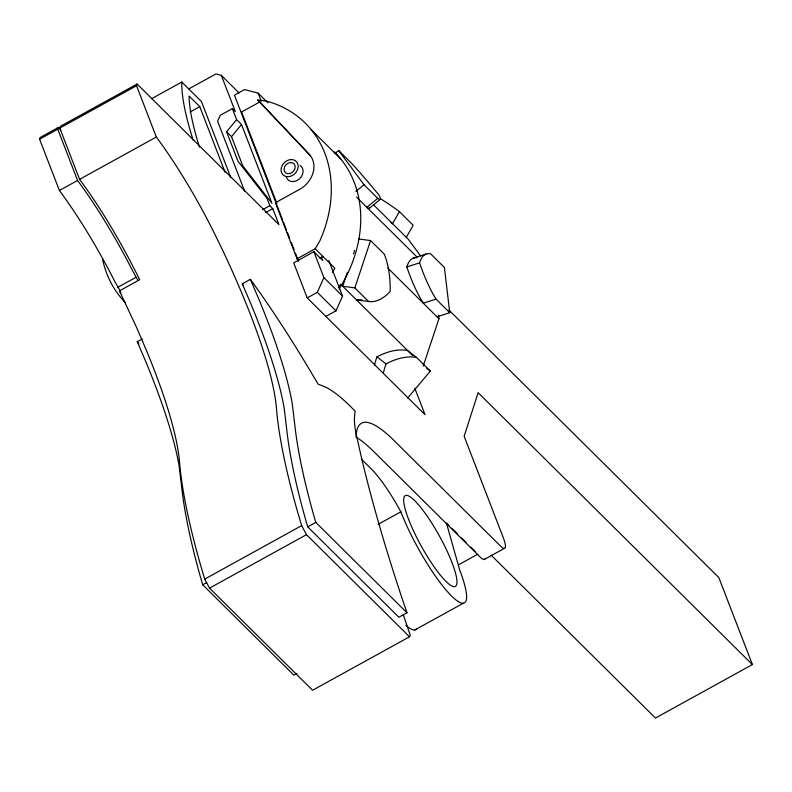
<?xml version="1.0" encoding="UTF-8"?>
<svg xmlns="http://www.w3.org/2000/svg" width="792" height="792" viewBox="0 0 792 792"><rect width="100%" height="100%" fill="white"/><g stroke="black" fill="none" stroke-linecap="round" stroke-linejoin="round"><path stroke-width="1.19" d="M120.453 291.436L115.018 281.942A144.599 28.967 61.1 0 0 59.39 190.496L39.6 139.214L40.154 137.491L58.331 127.472L60.954 130.066M137.947 280.398L133.195 271.913A144.599 28.967 61.1 0 0 77.566 180.467L57.776 129.185L58.331 127.472M403.366 614.958L410.305 635.372L409.504 636.798L312.553 690.258L209.534 588.139L204.722 579.091L200.802 565.904A640.431 128.294 61.1 0 1 180.071 468.171L179.507 461.667A268.379 53.767 61.1 0 0 146.619 350.886L136.57 327.442L119.453 290.872L139.649 279.725A144.599 28.967 61.1 0 0 79.586 179.348L59.796 128.066L60.35 126.354L137.095 84.021L278.952 224.651L272.765 208.623L269.825 205.712L266.993 198.386L237.917 161.113L226.611 131.809L236.61 119.632L232.363 108.643L220.245 115.325L217.622 121.216L244.649 191.268M409.504 636.798L306.474 534.669L301.663 525.621L297.752 512.444A640.431 128.294 61.1 0 1 277.012 414.711L276.448 408.197A268.379 53.767 61.1 0 0 222.413 249.757L216.394 237.402A144.599 28.967 61.1 0 0 156.331 137.026L136.541 85.744L137.095 84.021M347.332 272.408L342.728 286.258L354.846 287.882L368.587 301.514A68.864 34.482 -82.4 0 0 390.189 291.476A68.864 34.482 -82.4 0 0 384.308 254.192L370.567 240.57L358.449 238.946M353.46 253.945L354.618 250.48M354.846 287.882L370.567 240.57M423.225 366.062L438.946 318.74L438.52 315.077M307.217 297.911L317.315 292.337L323.878 277.606L313.889 251.708L293.693 262.845L307.217 297.911L425.017 414.681L414.8 388.209M325.868 316.394L335.966 310.83L342.53 296.099L328.779 260.449M380.685 198.832A68.864 12.91 29.5 0 1 399.406 211.632L392.575 223.7A68.864 12.91 29.5 0 0 390.981 222.512M406.326 237.333L413.157 225.255L399.406 211.632M297.02 258.786L315.196 248.767L319.889 240.778A127.086 102.871 -45.3 0 0 265.934 100.95L257.806 100.03L310.236 155.559A23.542 19.058 -45.3 0 1 299.623 189.367L275.388 202.732L297.02 258.786L298.762 260.518M332.343 272.478L334.828 268.231L315.196 248.767M241.51 124.492L271.903 203.247L242.827 165.974L231.511 136.669L241.51 124.492L236.61 119.632M338.412 287.11L340.758 284.318L412.672 355.598M407.632 398.099L430.343 371.111L416.592 357.489L407.514 350.49A68.864 40.234 -52.4 0 0 376.942 356.875A68.864 40.234 -52.4 0 0 374.527 365.013M335.036 153.5L338.659 150.52L352.4 164.142A68.864 4.99 50.5 0 1 378.814 194.872A68.864 4.99 50.5 0 1 377.735 198.356L366.864 207.316A68.864 4.99 50.5 0 0 369.448 207.237M355.836 191.456L363.993 184.734L377.735 198.356M369.359 208.336L380.229 199.376M39.6 139.214L57.776 129.185M59.796 128.066L136.541 85.744M151.638 98.683L181.784 82.051L201.435 101.505L230.68 177.299M188.971 88.813L215.899 73.953L221.354 75.389L239.164 93.04M190.09 112.009L199.782 106.663L225.067 172.21M59.39 190.496L77.566 180.467M79.586 179.348L156.331 137.026M310.513 155.707L259.766 101.97L241.59 111.999L276.913 203.534M117.711 287.357L135.887 277.329M262.756 209.603L269.825 205.712M265.696 212.523L272.765 208.623M296.901 673.487L293.872 675.15L202.702 584.783L201.752 581.576A621.591 124.522 61.1 0 1 181.625 486.724L179.091 465.617A287.239 57.539 61.1 0 0 145.896 361.855L137.263 341.718L142.312 338.927M242.283 283.793L250.361 279.338L252.707 282.546A293.099 58.717 61.1 0 1 305.207 362.479L318.166 384.16L324.948 386.833A212.82 42.629 61.1 0 1 352.994 408.989L355.222 411.325C352.638 423.7 356.865 436.095 359.291 448.123A1061.884 212.721 61.1 0 0 402.861 600.683L406.969 612.78L398.891 617.235L307.722 526.858L306.771 523.651A621.591 124.522 61.1 0 1 286.645 428.799L284.11 407.702A287.239 57.539 61.1 0 0 250.915 303.93L242.283 283.793L243.451 285.397M319.839 258.321L323.057 256.549M204.722 579.091L301.663 525.621M202.702 584.783L206.742 582.556M307.722 526.858L315.8 522.403L406.969 612.78M209.534 588.139L306.474 534.669M378.23 524.284L400.851 511.81A70.627 14.147 61.1 0 0 451.509 595.95A70.627 14.147 61.1 0 0 459.756 570.2L446.411 523.037L449.024 525.631M458.429 564.874L477.823 554.182M484.169 559.518L504.365 548.371M414.919 629.917L463.389 603.187M449.034 310.137L718.839 577.596L752.4 664.577L655.459 718.047L491.109 555.133M413.256 258.172L426.007 254.093M449.747 312.721L435.996 299.099L423.245 303.168A68.864 21.909 72.3 0 1 406.831 266.924L419.592 262.855A68.864 21.909 72.3 0 1 430.67 253.856L444.411 267.478L449.747 312.721L436.986 316.8M368.587 301.514L356.469 299.881A68.864 34.482 -82.4 0 0 361.865 299.782M267.973 102.891L258.162 93.159L244.53 89.565L234.432 95.139L282.497 219.701M426.71 368.31L430.343 371.111M376.942 356.875L386.021 363.875A68.864 40.234 -52.4 0 1 416.592 357.489M199.782 106.663L189.07 96.06L189.09 98.02A221.285 44.332 61.1 0 0 199.515 147.253M311.256 129.71L340.699 158.905M373.547 204.841L408.286 239.273L420.592 255.895M356.558 197.099L417.047 257.063M257.806 100.03L259.766 101.97M232.363 108.643L235.313 111.553L221.354 75.389M387.773 268.003L438.946 318.74M226.611 131.809L231.511 136.669M752.4 664.577L478.12 392.674L464.152 436.283L503.158 537.382A23.542 4.712 61.1 0 1 500.405 545.965L394.168 440.649A178.566 35.769 61.1 0 0 356.044 437.115M313.889 251.708L322.72 260.469L321.384 257.004M323.878 277.606L342.53 296.099M317.315 292.337L335.966 310.83M451.648 528.234L457.756 534.283M461.241 537.748L466.478 542.936M470.844 547.262L475.2 551.588M361.558 459.291L371.953 469.587A60.093 12.038 61.1 0 1 400.851 511.81M338.659 150.52L363.993 184.734M137.263 341.718L139.016 344.124M119.453 290.872L120.82 292.911M250.361 279.338L258.994 299.475A287.239 57.539 61.1 0 1 292.189 403.247L294.723 424.344A621.591 124.522 61.1 0 0 314.85 519.196L315.8 522.403M258.162 93.159L261.281 101.237M283.387 222.007L286.506 230.086M287.397 232.393L289.615 238.154M291.397 242.778L294.07 249.698M295.406 253.153L298.515 261.231M485.08 558.617A23.542 4.712 61.1 0 1 480.209 557.103L373.973 451.787A178.566 35.769 61.1 0 0 356.509 437.402M416.582 629.105A70.627 14.147 61.1 0 1 405.811 625.274M192.931 139.897A64.578 12.939 61.1 0 0 191.763 135.729A235.422 47.164 61.1 0 1 181.784 82.051M125.245 302.524A127.086 102.871 -45.3 0 1 102.604 259.489M334.095 151.698A127.086 102.871 -45.3 0 1 339.035 289.1M300.118 165.469A9.425 7.633 -45.3 0 1 299.356 178.933A9.425 7.633 -45.3 0 1 286.437 177.458M435.996 299.099A68.864 21.909 72.3 0 1 419.592 262.855M406.831 266.924A68.864 21.909 72.3 0 1 416.671 257.717M383.377 373.022A68.864 40.234 -52.4 0 1 386.021 363.875M408.692 519.582A51.836 10.385 61.1 0 0 454.588 586.644A51.836 10.385 61.1 0 0 427.64 516.8A51.836 10.385 61.1 0 0 408.692 519.582M290.258 176.378A9.425 7.633 -45.3 0 0 296.693 161.924A9.425 7.633 -45.3 0 0 281.893 166.102A9.425 7.633 -45.3 0 0 290.258 176.378M290.03 173.488A6.118 4.95 -45.3 0 0 294.208 164.102A6.118 4.95 -45.3 0 0 284.605 166.815A6.118 4.95 -45.3 0 0 290.03 173.488"/></g></svg>
